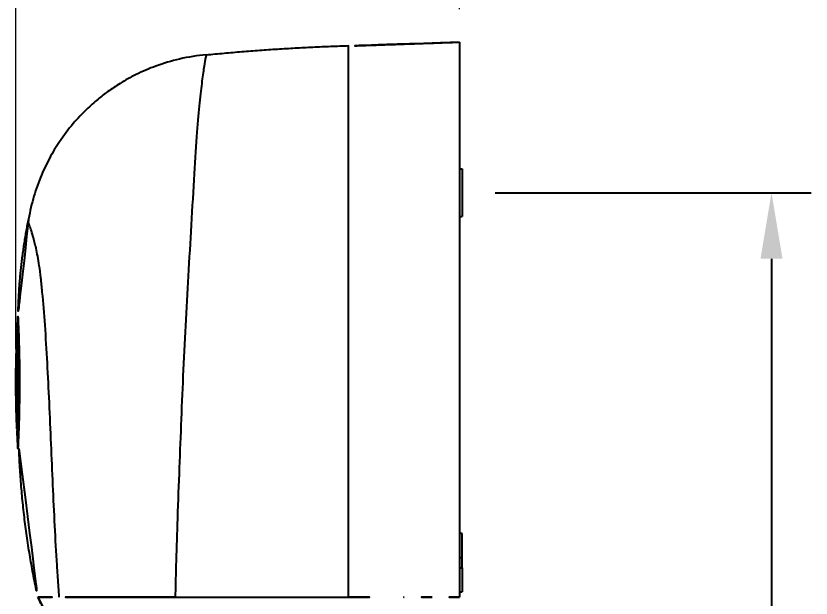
# Model space of a CAD drawing. Extents: x 16296660632 to 16296681399, y -37409619871 to -37409615168.
# Drawn here: x 16296680973.4 to 16296681069.7, y -37409615376.4 to -37409615305.9 of the extents above; entities that cross this region are included whole.
import ezdxf

# ---------------------------------------------------------------- set-up
doc = ezdxf.new("R2010")
doc.units = 0
doc.header["$LTSCALE"] = 10
doc.header["$MEASUREMENT"] = 0
doc.header["$PDMODE"] = 3
doc.header["$PDSIZE"] = -10
doc.layers.get('0').update_dxf_attribs({"linetype": 'CONTINUOUS'})
doc.layers.get('DEFPOINTS').update_dxf_attribs({"linetype": 'CONTINUOUS'})
doc.layers.add('1', color=7, linetype='CONTINUOUS')
doc.styles.add('Daelim Dimension', font='')
doc.styles.get('Daelim Dimension').set_extended_font_data('NanumGothic')
doc.dimstyles.new('DEFAULT', dxfattribs={"dimscale": 2, "dimtxt": 2, "dimasz": 2, "dimexe": 0, "dimexo": 2, "dimgap": 1, "dimtad": 1, "dimdec": 1, "dimzin": 9, "dimdsep": 46, "dimtxsty": 'Daelim Dimension', "dimcen": 0.5, "dimclrd": 252, "dimclre": 252, "dimclrt": 3, "dimadec": 1, "dimazin": 0, "dimtfac": 1, "dimtdec": 1, "dimtix": 1, "dimtmove": 0, "dimatfit": 3, "dimfxl": 1, "dimtolj": 1, "dimtzin": 1, "dimlwd": 9, "dimlwe": 9, "dimarcsym": 0})

# ---------------------------------------------------------------- blocks, each defined once
blk = doc.blocks.new('*D1')
at = {"color": 5, "lineweight": 9, "transparency": 16777216}
for p, q in [((16296680973.379, -37409615346.215), (16296680973.379, -37409615278.725)), ((16296680977.379, -37409615278.725), (16296681023.139, -37409615278.725)), ((16296681027.139, -37409615305.045), (16296681027.139, -37409615278.725))]:
    blk.add_line(p, q, dxfattribs=at)
at = {"color": 5, "transparency": 16777216}
for points in [[(16296680977.379, -37409615278.058), (16296680977.379, -37409615279.391), (16296680973.379, -37409615278.725)], [(16296681023.139, -37409615278.058), (16296681023.139, -37409615279.391), (16296681027.139, -37409615278.725)]]:
    blk.add_solid(points, dxfattribs=at)
at = {"layer": 'DEFPOINTS', "color": 0, "transparency": 16777216}
for p in [(16296681027.139, -37409615278.725), (16296681027.139, -37409615309.045), (16296680973.379, -37409615350.215)]:
    blk.add_point(p, dxfattribs=at)
at = {"color": 7, "transparency": 16777216, "insert": (16296681000.259, -37409615271.281), "char_height": 10, "attachment_point": 5, "style": 'Daelim Dimension'}
blk.add_mtext('\\A1;168', dxfattribs=at)

msp = doc.modelspace()

# ---------------------------------------------------------------- linework, layer by layer
at = {"color": 5}
for p, q in [((16296681031.45941, -37409615327.28524), (16296681069.74988, -37409615327.28524)), ((16296681064.949881, -37409615335.28524), (16296681064.949881, -37409615493.88694))]:
    msp.add_line(p, q, dxfattribs=at)
msp.add_solid([(16296681063.616541, -37409615335.28524), (16296681066.283211, -37409615335.28524), (16296681064.949881, -37409615327.28524)], dxfattribs=at)
at = {"layer": '1', "color": 7, "linetype": 'Continuous'}
for p, q in [((16296681027.13941, -37409615324.405243), (16296681027.45941, -37409615324.405243)), ((16296681027.45941, -37409615324.405243), (16296681027.45941, -37409615330.165237)), ((16296681027.13941, -37409615330.165237), (16296681027.45941, -37409615330.165237)), ((16296680973.54072, -37409615343.90992), (16296680973.42671, -37409615343.90992)), ((16296681027.45941, -37409615368.565239), (16296681027.13941, -37409615368.565239)), ((16296681027.45941, -37409615371.445236), (16296681027.45941, -37409615368.565239)), ((16296681027.13941, -37409615371.445236), (16296681027.45941, -37409615371.445236)), ((16296681027.45941, -37409615372.725227), (16296681027.45941, -37409615371.445236)), ((16296681027.13941, -37409615372.725227), (16296681027.45941, -37409615372.725227)), ((16296681027.45941, -37409615372.725227), (16296681027.45941, -37409615375.60524)), ((16296681027.13941, -37409615375.60524), (16296681027.45941, -37409615375.60524))]:
    msp.add_line(p, q, dxfattribs=at)
for points, degree in [([(16296681027.13941, -37409615309.045227), (16296681020.419411, -37409615309.279907), (16296681013.699409, -37409615309.514572)], 2), ([(16296681013.699409, -37409615309.514572), (16296681005.058189, -37409615309.784088), (16296680996.455839, -37409615310.624367)], 2), ([(16296680974.904989, -37409615330.574402), (16296680973.74206, -37409615336.39492), (16296680973.639509, -37409615342.283722)], 2), ([(16296680973.63072, -37409615342.277771), (16296680973.54491, -37409615343.883034)], 1), ([(16296680973.541901, -37409615343.830101), (16296680973.220079, -37409615350.214912), (16296680973.535629, -37409615356.599617)], 2), ([(16296680973.552719, -37409615356.65667), (16296680973.629169, -37409615358.245743)], 1), ([(16296680973.75316, -37409615358.243393), (16296680974.09903, -37409615367.474876), (16296680976.097, -37409615376.513557)], 2), ([(16296680976.041109, -37409615376.245239), (16296680979.02017, -37409615382.398819)], 1), ([(16296681013.699409, -37409615376.245239), (16296681015.900909, -37409615376.245239), (16296681018.102409, -37409615376.245239), (16296681020.303909, -37409615376.245239)], 3), ([(16296681020.451321, -37409615376.245239), (16296681020.40218, -37409615376.245239), (16296681020.353041, -37409615376.245239), (16296681020.303909, -37409615376.245239)], 3), ([(16296681023.82728, -37409615376.245239), (16296681022.70196, -37409615376.245239), (16296681021.576639, -37409615376.245239), (16296681020.451321, -37409615376.245239)], 3), ([(16296681027.13941, -37409615376.245239), (16296681026.03536, -37409615376.245239), (16296681024.93132, -37409615376.245239), (16296681023.82728, -37409615376.245239)], 3)]:
    msp.add_open_spline(points, degree=degree, dxfattribs=at)
for points, knots in [([(16296681027.13941, -37409615309.043777), (16296681027.13941, -37409615309.04525), (16296681027.13941, -37409615309.046722), (16296681027.13941, -37409615309.397667), (16296681027.13941, -37409615310.893784), (16296681027.13941, -37409615313.072487), (16296681027.13941, -37409615315.647774), (16296681027.13941, -37409615318.401619), (16296681027.13941, -37409615321.570717), (16296681027.13941, -37409615325.53022), (16296681027.13941, -37409615331.227188), (16296681027.13941, -37409615338.861954), (16296681027.13941, -37409615348.82254), (16296681027.13941, -37409615361.57663), (16296681027.13941, -37409615371.004723), (16296681027.13941, -37409615376.245239)], [0, 0, 0, 0, 0.00000219, 0.067466377, 0.134930564, 0.202394751, 0.252992891, 0.303591032, 0.354189172, 0.404787312, 0.4722515, 0.57344778, 0.674644061, 0.809572435, 1, 1, 1, 1]), ([(16296681013.699409, -37409615376.245239), (16296681013.699409, -37409615370.988663), (16296681013.699409, -37409615361.566223), (16296681013.699409, -37409615348.84716), (16296681013.699409, -37409615338.971527), (16296681013.699409, -37409615331.416428), (16296681013.699409, -37409615325.789833), (16296681013.699409, -37409615321.885307), (16296681013.699409, -37409615318.757263), (16296681013.699409, -37409615316.037247), (16296681013.699409, -37409615313.492683), (16296681013.699409, -37409615311.339844), (16296681013.699409, -37409615309.862221), (16296681013.699409, -37409615309.513039), (16296681013.699409, -37409615309.514542), (16296681013.699409, -37409615309.516006)], [0, 0, 0, 0, 0.19218464, 0.326814615, 0.427787096, 0.528759578, 0.596074565, 0.646560806, 0.697047047, 0.747533288, 0.798019528, 0.865334516, 0.932649504, 0.999964491, 1, 1, 1, 1]), ([(16296680996.453911, -37409615310.583557), (16296680995.35335, -37409615310.68235), (16296680993.29019, -37409615311.009842), (16296680990.438259, -37409615311.855583), (16296680988.04245, -37409615312.883133), (16296680986.11441, -37409615313.950546), (16296680984.59354, -37409615314.966042), (16296680983.232201, -37409615316.015823), (16296680981.80829, -37409615317.283089), (16296680980.20776, -37409615318.981758), (16296680978.70121, -37409615320.967033), (16296680977.377569, -37409615323.163567), (16296680976.289881, -37409615325.473198), (16296680975.404751, -37409615328.060699), (16296680975.01018, -37409615329.89032), (16296680974.86311, -37409615330.845161)], [0, 0, 0, 0, 0.103239631, 0.196765631, 0.278783502, 0.3480434, 0.403765631, 0.450653179, 0.50965445, 0.58288877, 0.669858447, 0.743541692, 0.823749065, 0.909600751, 1, 1, 1, 1]), ([(16296680996.454109, -37409615310.582916), (16296680996.45369, -37409615310.58432), (16296680996.45216, -37409615310.589439), (16296680996.27463, -37409615311.347679), (16296680995.93088, -37409615313.694977), (16296680995.62566, -37409615316.334824), (16296680995.28861, -37409615320.010933), (16296680994.97274, -37409615324.951363), (16296680994.642269, -37409615330.946152), (16296680994.13871, -37409615339.134109), (16296680993.70554, -37409615347.390099), (16296680993.375641, -37409615355.449577), (16296680993.14028, -37409615361.457657), (16296680992.935301, -37409615367.148911), (16296680992.80183, -37409615371.468681), (16296680992.728531, -37409615374.378433), (16296680992.702761, -37409615375.630127), (16296680992.6901, -37409615376.245239)], [0, 0, 0, 0, 0.000197704, 0.110893557, 0.171447103, 0.234903577, 0.302829807, 0.382248587, 0.465765153, 0.541423923, 0.683428782, 0.751752006, 0.820368253, 0.892493416, 0.953031221, 0.976919116, 1, 1, 1, 1]), ([(16296681027.13941, -37409615316.925484), (16296681027.13941, -37409615317.689957), (16296681027.13941, -37409615318.521118), (16296681027.13941, -37409615320.275597), (16296681027.13941, -37409615321.203148), (16296681027.13941, -37409615323.162872), (16296681027.13941, -37409615324.196083), (16296681027.13941, -37409615326.370323), (16296681027.13941, -37409615327.516907), (16296681027.13941, -37409615331.029999), (16296681027.13941, -37409615333.486572), (16296681027.13941, -37409615338.588943), (16296681027.13941, -37409615341.215828), (16296681027.13941, -37409615346.468529), (16296681027.13941, -37409615349.114838), (16296681027.13941, -37409615354.444763), (16296681027.13941, -37409615357.136833), (16296681027.13941, -37409615365.093079), (16296681027.13941, -37409615370.322823), (16296681027.13941, -37409615375.299896)], [0, 0, 0, 0, 0.0625, 0.0625, 0.125, 0.125, 0.1875, 0.1875, 0.25, 0.25, 0.375, 0.375, 0.5, 0.5, 0.625, 0.625, 0.75, 0.75, 1, 1, 1, 1]), ([(16296680978.640909, -37409615376.245239), (16296680978.63257, -37409615376.139618), (16296680978.593769, -37409615375.648018), (16296680978.499411, -37409615374.37941), (16296680978.20941, -37409615370.091858), (16296680977.85668, -37409615362.7677), (16296680977.459431, -37409615352.803642), (16296680977.04302, -37409615344.794098), (16296680976.64839, -37409615339.940353), (16296680976.40501, -37409615337.605591), (16296680976.22142, -37409615336.146568), (16296680976.026239, -37409615334.939651), (16296680975.830721, -37409615334.004227), (16296680975.637831, -37409615333.234627), (16296680975.41396, -37409615332.417542), (16296680975.175119, -37409615331.633209), (16296680974.98469, -37409615331.093117), (16296680974.885509, -37409615330.866089), (16296680974.864071, -37409615330.846611), (16296680974.86323, -37409615330.845398), (16296680974.86272, -37409615330.844017)], [0, 0, 0, 0, 0.005770734, 0.026859244, 0.068821146, 0.234717232, 0.398935599, 0.55692994, 0.631101464, 0.666119834, 0.699335808, 0.728798529, 0.759042465, 0.785816551, 0.814610458, 0.866255944, 0.920111019, 0.9641158, 0.999987227, 1, 1, 1, 1]), ([(16296680973.627541, -37409615358.244713), (16296680973.627911, -37409615358.24691), (16296680973.632879, -37409615358.137337), (16296680973.65601, -37409615357.628563), (16296680973.67767, -37409615357.1409), (16296680973.72649, -37409615355.820427), (16296680973.752541, -37409615355.010567), (16296680973.794399, -37409615353.175743), (16296680973.80961, -37409615352.160667), (16296680973.82012, -37409615350.092484), (16296680973.81531, -37409615349.027908), (16296680973.78854, -37409615347.036133), (16296680973.76647, -37409615346.088547), (16296680973.71818, -37409615344.470299), (16296680973.69191, -37409615343.786507), (16296680973.650261, -37409615342.785629), (16296680973.63512, -37409615342.468307), (16296680973.62838, -37409615342.325157), (16296680973.62771, -37409615342.310493), (16296680973.627701, -37409615342.309021)], [0, 0, 0, 0, 0.09114953, 0.09114953, 0.216154014, 0.216154014, 0.341158497, 0.341158497, 0.466162981, 0.466162981, 0.591167465, 0.591167465, 0.716171949, 0.716171949, 0.841176432, 0.841176432, 0.966180916, 0.966180916, 1, 1, 1, 1]), ([(16296680973.62973, -37409615342.279427), (16296680973.62966, -37409615342.277946), (16296680973.629589, -37409615342.276482), (16296680973.629459, -37409615342.27375), (16296680973.63978, -37409615342.48349), (16296680973.67506, -37409615343.285751), (16296680973.699841, -37409615343.878593), (16296680973.774599, -37409615346.092003), (16296680973.82056, -37409615348.163353), (16296680973.82056, -37409615350.277748)], [0, 0, 0, 0, 0.000058431, 0.000058431, 0.250043823, 0.250043823, 0.500029215, 0.500029215, 1, 1, 1, 1]), ([(16296680973.561991, -37409615344.581734), (16296680973.583429, -37409615345.21489), (16296680973.616211, -37409615346.294823), (16296680973.657511, -37409615348.860481), (16296680973.664261, -37409615350.360184), (16296680973.640209, -37409615353.118591), (16296680973.610491, -37409615354.390007), (16296680973.558229, -37409615356.149803), (16296680973.53801, -37409615356.643272), (16296680973.537951, -37409615356.644737), (16296680973.537889, -37409615356.646217), (16296680973.53784, -37409615356.64769)], [0, 0, 0, 0, 0.249983082, 0.249983082, 0.499966165, 0.499966165, 0.749949247, 0.749949247, 0.999932329, 0.999932329, 1, 1, 1, 1]), ([(16296680973.538891, -37409615343.935722), (16296680973.5396, -37409615343.954514), (16296680973.54068, -37409615343.983353), (16296680973.54356, -37409615344.060944), (16296680973.545361, -37409615344.10968), (16296680973.547501, -37409615344.168541)], [0, 0, 0, 0, 0.5, 0.5, 1, 1, 1, 1]), ([(16296680973.539579, -37409615343.879532), (16296680973.53952, -37409615343.878059), (16296680973.539459, -37409615343.876587), (16296680973.53936, -37409615343.873947), (16296680973.54598, -37409615344.042282), (16296680973.568541, -37409615344.684128), (16296680973.584379, -37409615345.158348), (16296680973.63212, -37409615346.929268), (16296680973.661421, -37409615348.586327), (16296680973.661421, -37409615350.277748)], [0, 0, 0, 0, 0.00000149, 0.00000149, 0.250001118, 0.250001118, 0.500000745, 0.500000745, 1, 1, 1, 1]), ([(16296680973.547501, -37409615344.168541), (16296680973.54949, -37409615344.223717), (16296680973.553631, -37409615344.33799), (16296680973.559139, -37409615344.498657), (16296680973.561991, -37409615344.581749)], [0, 0, 0, 0, 0.482946124, 1, 1, 1, 1]), ([(16296680973.661421, -37409615350.277748), (16296680973.661421, -37409615351.123459), (16296680973.65484, -37409615351.953323), (16296680973.632179, -37409615353.503403), (16296680973.61628, -37409615354.21331), (16296680973.568569, -37409615355.984322), (16296680973.539619, -37409615356.675087), (16296680973.53956, -37409615356.676567), (16296680973.539499, -37409615356.67804), (16296680973.53944, -37409615356.679497)], [0, 0, 0, 0, 0.249978589, 0.249978589, 0.499957178, 0.499957178, 0.999914356, 0.999914356, 1, 1, 1, 1]), ([(16296680973.82056, -37409615350.277748), (16296680973.82056, -37409615351.334953), (16296680973.810221, -37409615352.372322), (16296680973.774719, -37409615354.309883), (16296680973.7498, -37409615355.197243), (16296680973.699989, -37409615356.672997), (16296680973.675091, -37409615357.269012), (16296680973.640011, -37409615358.067017), (16296680973.62977, -37409615358.275261), (16296680973.6297, -37409615358.276733), (16296680973.629629, -37409615358.278214), (16296680973.62956, -37409615358.279671)], [0, 0, 0, 0, 0.249984739, 0.249984739, 0.499969478, 0.499969478, 0.749954217, 0.749954217, 0.999938956, 0.999938956, 1, 1, 1, 1]), ([(16296680976.04003, -37409615376.245239), (16296680976.0415, -37409615376.245239), (16296680976.042971, -37409615376.245239), (16296680976.152031, -37409615376.245163), (16296680976.650499, -37409615376.245087), (16296680977.44788, -37409615376.245171), (16296680978.24449, -37409615376.245216), (16296680978.640909, -37409615376.245239)], [0, 0, 0, 0, 0.000000478, 0.250803577, 0.501971438, 0.752164282, 1, 1, 1, 1]), ([(16296680992.6901, -37409615376.245239), (16296680991.86186, -37409615376.245239), (16296680991.03838, -37409615376.245239), (16296680989.446289, -37409615376.245239), (16296680988.672899, -37409615376.245239), (16296680987.17049, -37409615376.245239), (16296680986.43548, -37409615376.245239), (16296680985.046129, -37409615376.245239), (16296680984.39225, -37409615376.245239), (16296680982.54818, -37409615376.245239), (16296680981.46846, -37409615376.245239), (16296680980.18029, -37409615376.245239), (16296680979.801241, -37409615376.245239), (16296680979.14329, -37409615376.245239), (16296680978.863689, -37409615376.245239), (16296680978.640909, -37409615376.245239)], [0, 0, 0, 0, 0.125, 0.125, 0.25, 0.25, 0.375, 0.375, 0.5, 0.5, 0.75, 0.75, 0.875, 0.875, 1, 1, 1, 1]), ([(16296680992.6901, -37409615376.245239), (16296680994.06229, -37409615376.245216), (16296680996.81904, -37409615376.245178), (16296681000.98007, -37409615376.245064), (16296681005.182739, -37409615376.245064), (16296681009.42672, -37409615376.245178), (16296681012.27103, -37409615376.245216), (16296681013.699409, -37409615376.245239)], [0, 0, 0, 0, 0.19645586, 0.394682486, 0.594681217, 0.796453335, 1, 1, 1, 1])]:
    msp.add_open_spline(points, degree=3, knots=knots, dxfattribs=at)

# ---------------------------------------------------------------- dimensions: what is measured, and where the dimension line sits
at = {"color": 5}
dim = msp.add_linear_dim(base=(16296681027.13941, -37409615278.724701), p1=(16296680973.379419, -37409615350.21479), p2=(16296681027.13941, -37409615309.045227), text='168', dimstyle='DEFAULT', override={"dimtxt": 5, "dimclrd": 5, "dimclre": 5, "dimclrt": 7}, dxfattribs=at)
dim.commit()
dim.dimension.update_dxf_attribs({"geometry": '*D1', "text_midpoint": (16296681000.259411, -37409615271.281212)})

doc.saveas('drawing.dxf')
